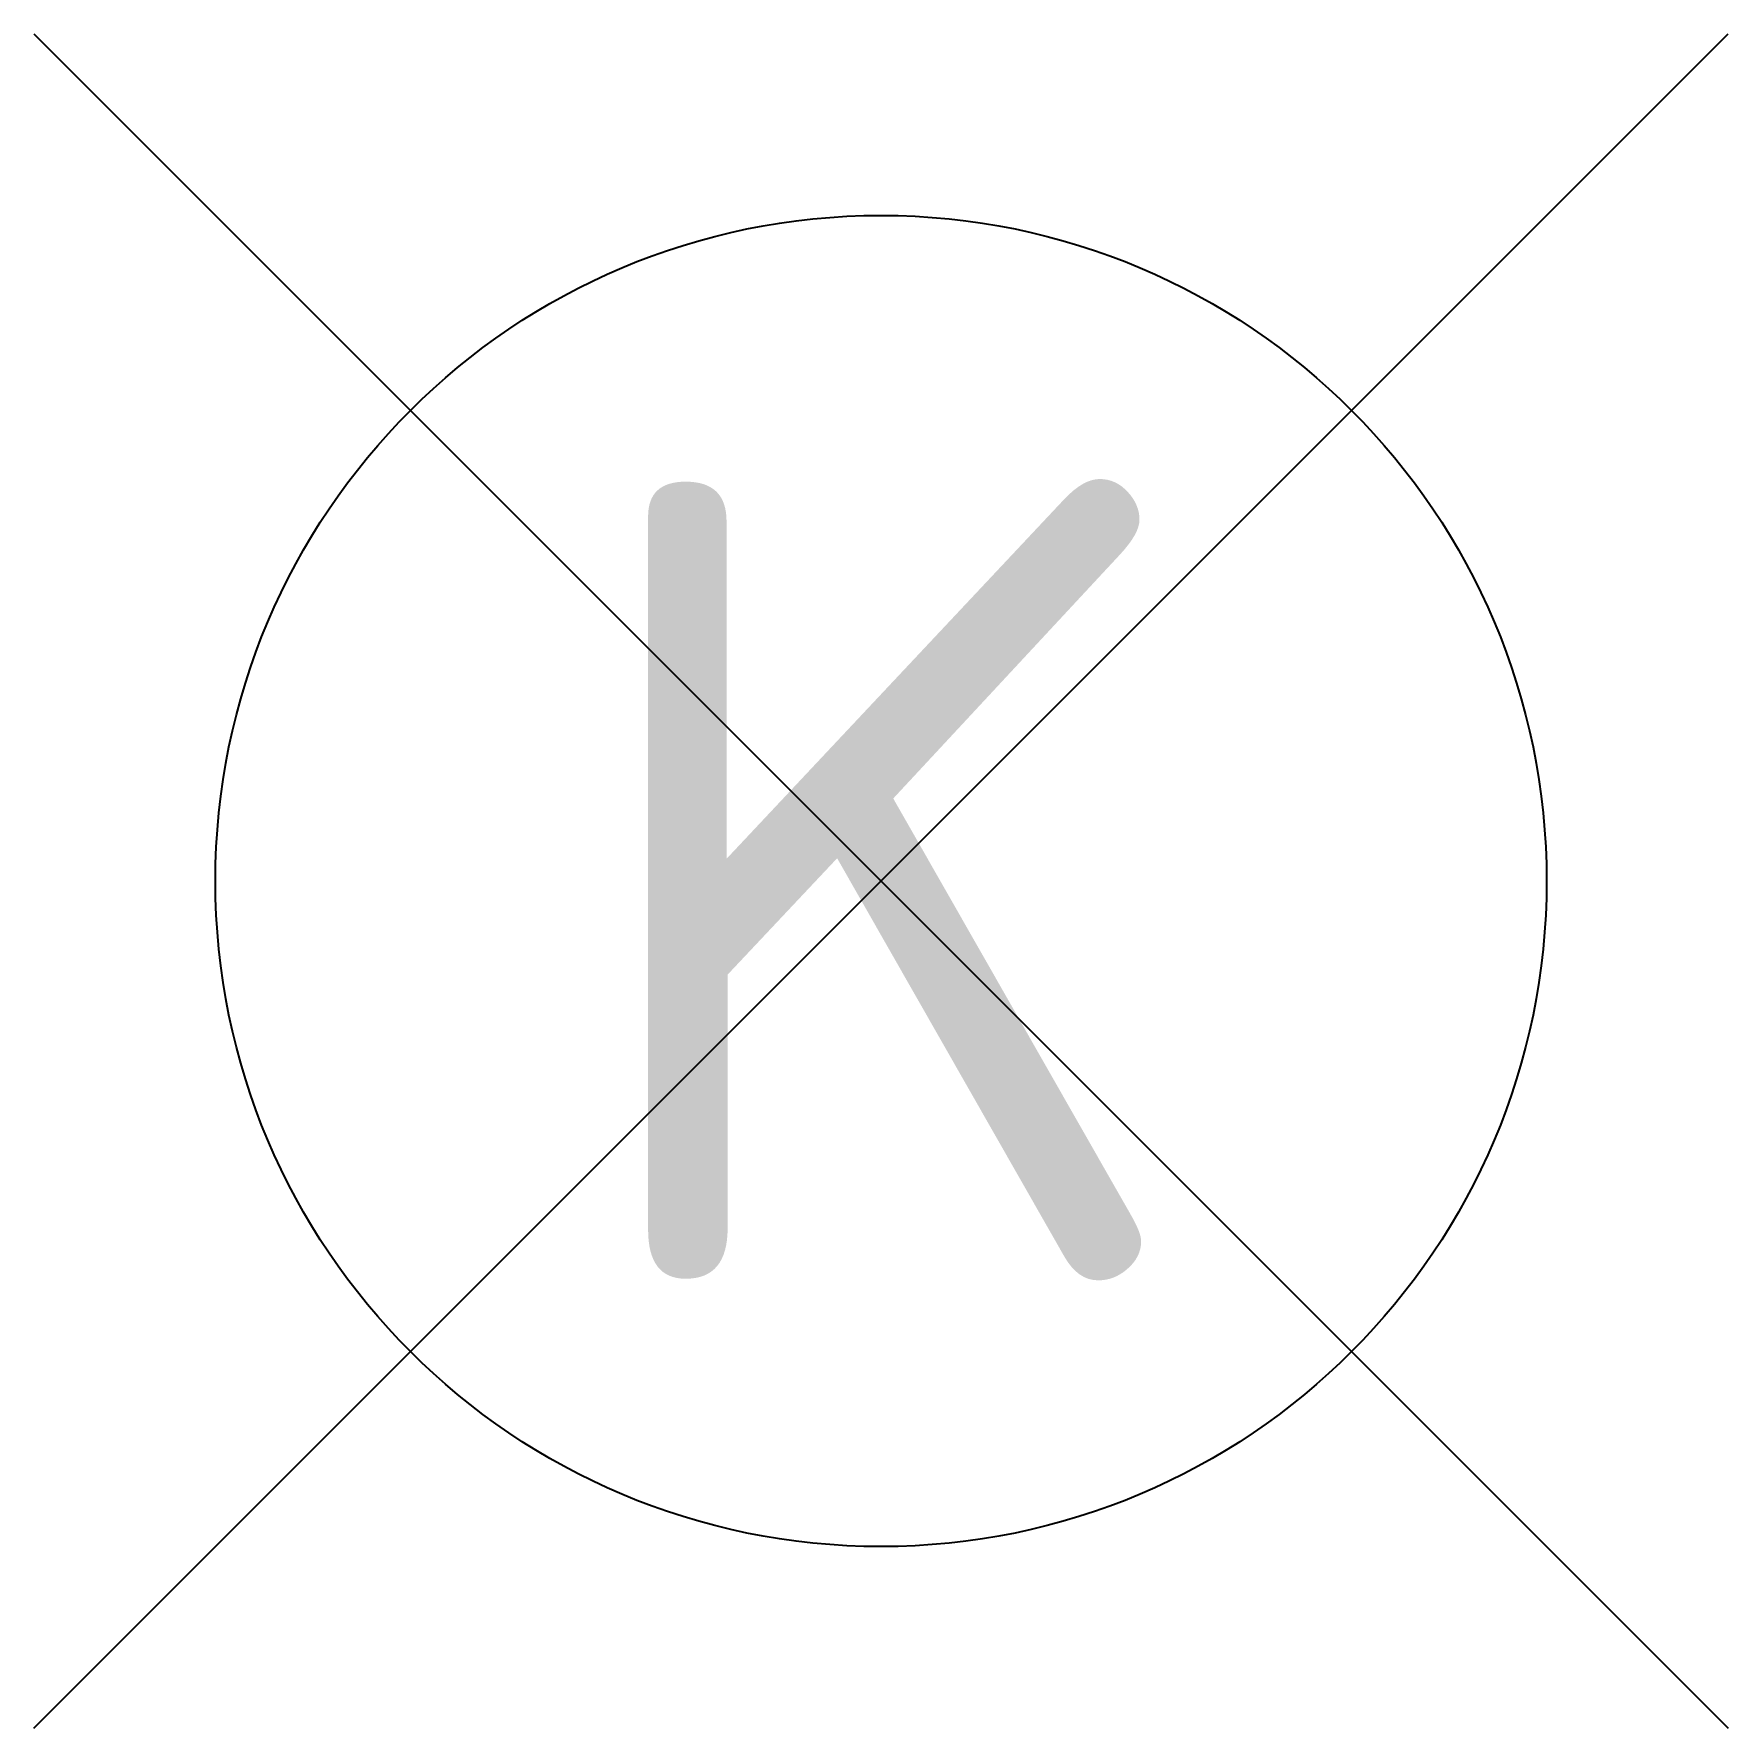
# Model space of a CAD drawing. Header units: metres. Extents: x -1.59 to 1.59, y -1.59 to 1.59.
import ezdxf
from ezdxf.enums import TextEntityAlignment as Align

# ---------------------------------------------------------------- set-up
doc = ezdxf.new("R2010")
doc.units = ezdxf.units.M
doc.styles.add('NLCS-ISO', font='NLCS-ISO.ttf')

msp = doc.modelspace()

# ---------------------------------------------------------------- linework, layer by layer
for p, q in [((-1.591, -1.591), (1.591, 1.591)), ((-1.591, 1.591), (1.591, -1.591))]:
    msp.add_line(p, q)
msp.add_circle((0, 0), 1.25)

# ---------------------------------------------------------------- texts
at = {"style": 'NLCS-ISO'}
msp.add_text('K', height=1.5, dxfattribs=at).set_placement((0, 0), align=Align.MIDDLE_CENTER)

doc.saveas('drawing.dxf')
